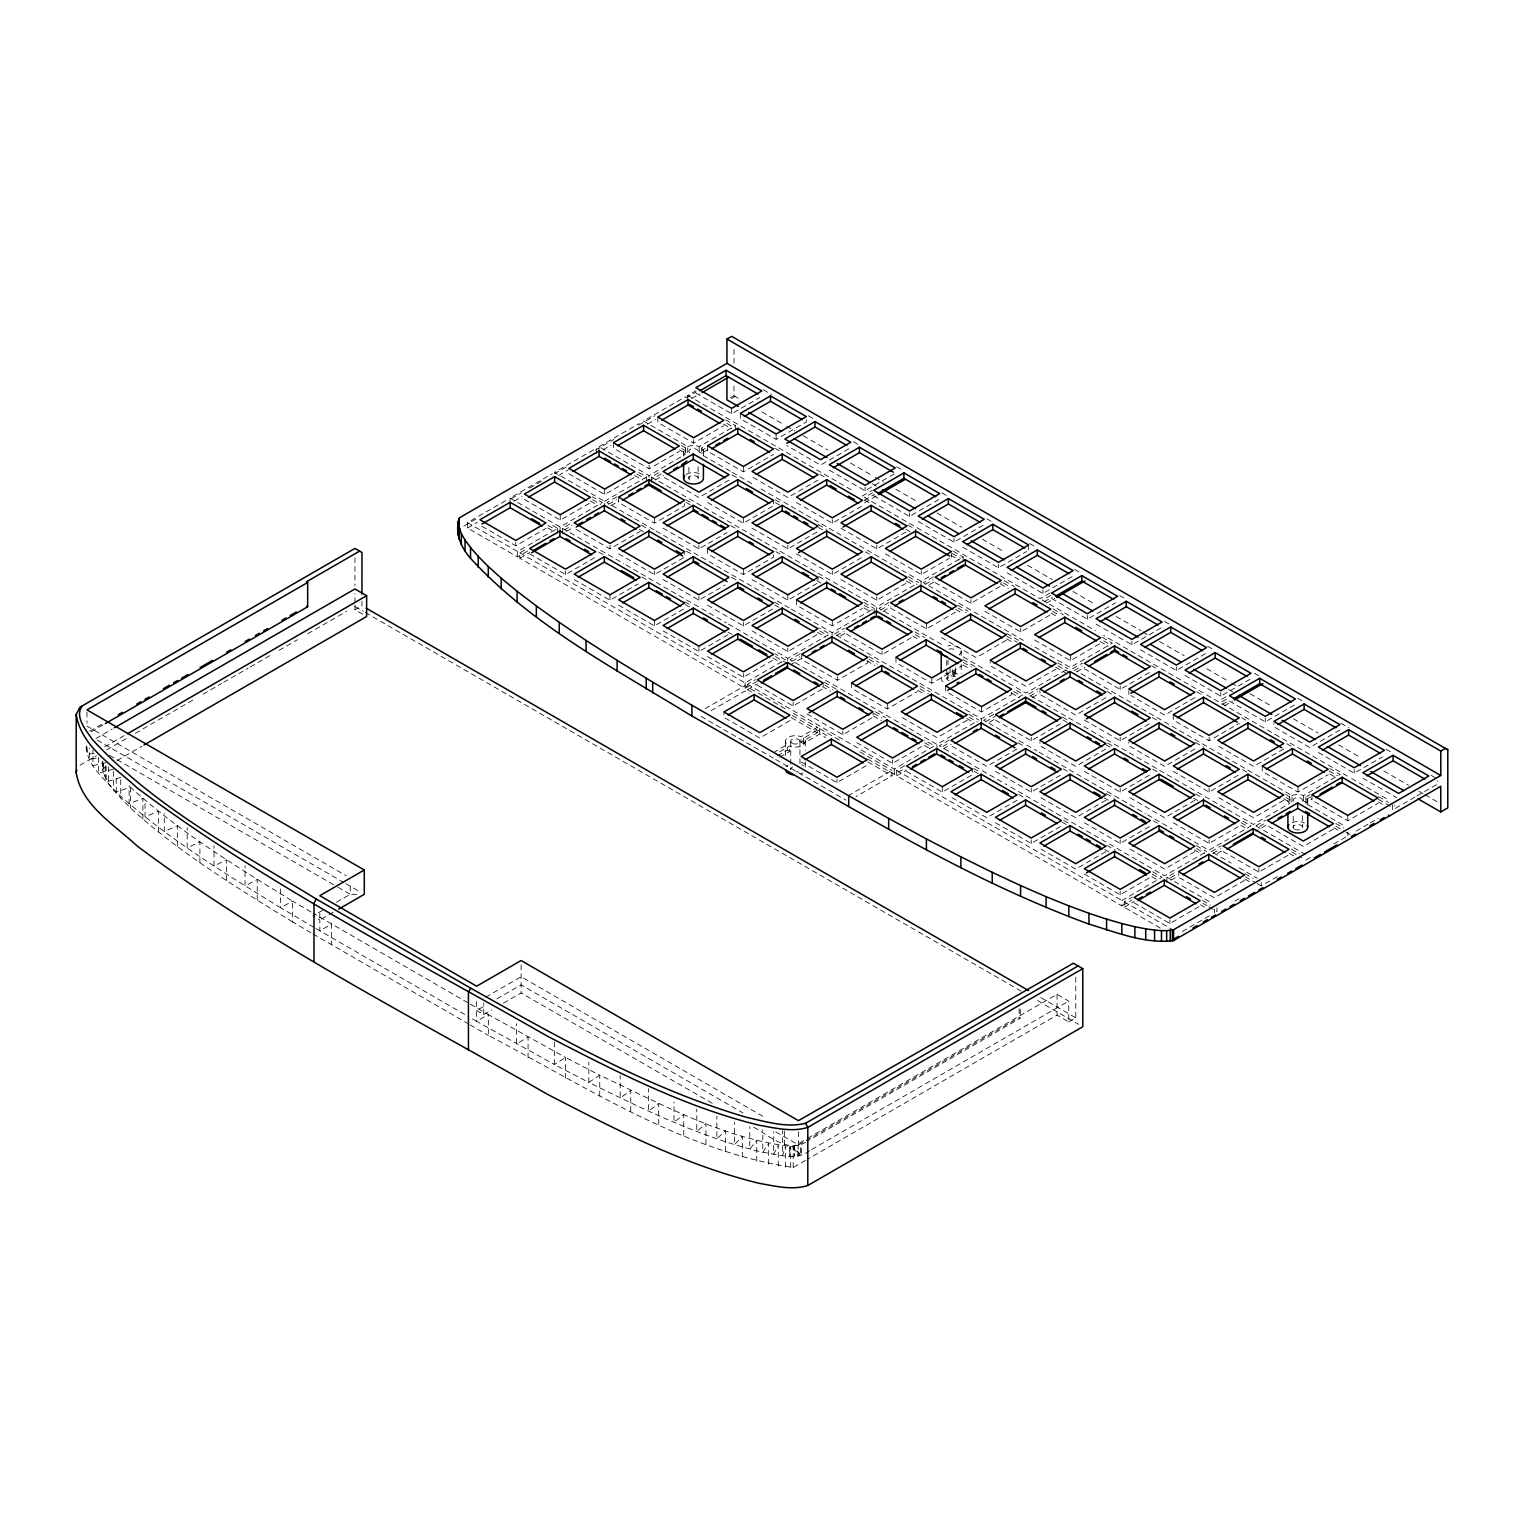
<?xml version="1.0" encoding="UTF-8"?>
<svg xmlns="http://www.w3.org/2000/svg" width="1524" height="1524" viewBox="0 0 1524 1524"><rect width="100%" height="100%" fill="white"/><g stroke="black" fill="none" stroke-linecap="round" stroke-linejoin="round"><path stroke-width="0.75" stroke-dasharray="5 3.75" d="M311.029 932.783L292.57 921.925L292.57 901.122C236.334 866.508 179.318 831.875 130.397 787.146L116.243 792.099C104.585 778.764 85.458 764.8 86.544 745.16M362.731 614.267L354.94 609.771L354.94 605.142M354.94 602.837L354.94 593.579M361.95 601.085L361.95 605.714L354.94 609.771M527.533 551.116L517.512 556.908L467.487 528.028L467.487 522.637L507.606 499.472M476.631 1001.687L476.631 1010.526L483.737 1014.546L483.737 1002.963M805.567 1160.355L793.185 1167.498C682.581 1150.887 585.635 1086.479 488.347 1035.387L488.347 1014.584L470.021 1003.992M757.142 681.361L745.103 688.315L519.855 558.26L519.855 552.869L527.876 548.221M565.556 1078.287L565.556 1057.466L488.347 1014.584L476.65 1021.328L470.535 1017.803M596.532 453.523L596.532 448.132L554.507 472.383L604.533 501.263L604.533 506.673M599.732 1096.061L599.732 1075.239L565.556 1057.466L554.336 1064.495L476.65 1021.328L476.631 1010.526L484.727 1005.859M730.472 397.821L733.977 395.783L733.977 384.162M733.977 363.245L733.997 346.977M1277.283 876.624L1261.186 885.901L1261.186 882.301M1283.665 798.767L1289.818 802.329L1292.047 801.014L1292.047 795.604L1076.706 671.189M904.684 765.772L896.645 770.401L896.645 775.811L1121.854 905.885L1121.893 900.455L1162.107 877.233L1151.858 871.328M1160.24 928.021L1124.198 907.237L1124.255 901.808L1132.294 897.16M681.476 445.599L685.514 447.923L684.619 448.704A9.925 5.734 0 0 0 685.248 454.419L649.014 475.583L598.97 446.703L598.97 450.323M679.456 449.847L685.514 453.333L687.743 452.018L687.743 446.608L643.433 421.043L685.571 396.716M1285.723 794.556L1289.818 796.919L1288.923 797.7A9.925 5.734 0 0 0 1289.552 803.415L1253.49 824.484L1028.205 694.449L1038.225 688.677M1305.82 803.548L1306.716 802.786A9.925 5.734 0 0 0 1306.087 797.071L1309.954 794.595M89.706 731.234L101.975 724.148M91.059 731.844L103.308 724.776M510.045 503.453L510.045 498.062L552.26 473.678M598.97 446.703L639.185 423.501M687.8 399.04L687.8 395.44L695.935 390.735M95.898 738.492L112.338 728.986M463.829 526.085L478.212 517.779M511.112 498.786L521.399 492.862M529.609 488.099L541.953 480.993M554.279 473.869L568.662 465.563M595.389 450.132L613.886 439.445M638.556 425.196L654.996 415.709M685.838 397.897L696.125 391.973M467.487 528.028L477.507 522.237M514.064 501.148L522.103 496.5M558.508 475.488L568.509 469.697M602.99 449.79L611.048 445.16M647.452 424.129L655.472 419.5M691.858 398.488L699.992 393.802M104.775 746.855L125.387 734.968M79.953 765.277L96.374 755.809M106.623 749.884L127.14 738.035M135.35 733.292L194.862 698.944M203.073 694.201L221.552 683.533M223.609 682.352L248.222 668.141M250.279 666.941L270.796 655.091M279.006 650.367L297.485 639.699M307.734 633.774L346.729 611.257M731.634 398.488L735.159 396.469M292.57 921.925C236.334 887.33 179.318 852.678 130.397 807.949C119.863 796.423 105.423 785.108 102.718 768.858L106.832 766.477M117.157 760.514L141.884 746.246M695.858 393.078L731.672 413.747L759.847 397.478M481.965 526.294L515.779 545.821L545.973 528.39M524.427 499.472L560.241 520.141L590.436 502.71M568.89 473.812L604.704 494.481L634.898 477.05M613.372 442.722L613.372 448.132L649.167 468.801L679.361 451.371M657.835 417.062L657.835 422.453L693.649 443.141L723.824 425.71M517.512 556.908L517.512 551.517L557.632 528.333L549.612 523.723M510.045 498.062L560.07 526.942L602.266 502.577L592.264 496.786M604.533 501.263L646.557 476.993L636.556 471.221M687.743 446.608L688.01 446.475A9.925 5.734 0 0 1 697.916 446.113L699.192 446.608L735.597 425.596L735.597 431.006M562.413 533.686L562.413 528.295L572.452 522.484M616.877 496.843L606.876 502.615L653.967 529.819M651.339 482.346L651.339 476.936L661.473 471.087M707.631 449.847L701.573 453.352L701.573 447.942L705.612 445.618M564.09 530.028L572.129 525.38M608.533 504.368L616.534 499.739M661.149 473.983L649.014 480.993L649.014 475.583M699.192 446.608L699.192 452.018L705.269 448.513M519.855 558.26L529.876 552.469M566.433 531.362L572.452 527.895M610.876 505.72L618.877 501.091M655.396 480.003L663.492 475.336M740.321 413.347L740.321 418.738L776.135 439.407L806.329 421.977L806.329 416.585M529.704 553.86L565.499 574.529L595.693 557.098M576.148 529.342L609.981 548.869L640.156 531.438M618.63 497.11L618.63 502.52L654.444 523.189L684.638 505.758L684.638 500.348M729.101 480.079L698.906 497.51L663.092 476.841M707.574 445.77L707.574 451.18L743.369 471.849L773.563 454.419M848.773 448.818L820.598 465.087L786.784 445.56M574.167 579.539L609.981 600.208L638.156 583.94M618.63 553.86L654.444 574.529L684.638 557.098L684.638 553.498M663.092 528.18L698.906 548.869L727.081 532.6M707.574 502.52L743.369 523.189L773.563 505.758M818.026 480.079L787.832 497.51L752.037 476.841M829.266 470.097L865.08 490.766L895.255 473.335M862.184 496.081L872.338 490.214M872.642 492.747L864.527 497.434L1040.073 598.761L1050.226 592.893M864.203 500.31L874.357 494.443M864.527 502.844L876.7 495.795M618.63 605.199L654.444 625.888L684.638 608.457M663.092 579.539L698.906 600.208L725.062 585.102M707.574 548.449L707.574 553.86L743.369 574.529L773.563 557.098L773.563 553.498M752.037 528.18L787.832 548.869L818.026 531.438M796.5 502.52L832.314 523.189L862.489 505.758M873.728 495.757L909.542 516.426L939.736 498.996M663.092 630.879L698.906 651.548L729.101 634.117M707.574 605.199L743.369 625.888L773.563 608.457M752.037 579.539L787.832 600.208L818.026 582.778L818.026 577.367M796.5 553.86L832.314 574.529L862.489 557.098M840.962 528.18L876.776 548.869L906.971 531.438M918.191 521.437L954.005 542.106L984.199 524.675M322.726 910.228L312.896 915.905L319.83 920.001L319.83 930.802L468.497 1016.622M336.499 902.265L350.253 894.321L357.283 894.321M333.356 912.19L319.83 920.001L319.83 911.162M707.574 656.558L743.369 677.227L773.563 659.797M752.037 630.879L787.832 651.548L818.026 634.117M796.5 599.808L796.5 605.199L832.314 625.888L862.489 608.457M840.962 579.539L876.776 600.208L906.971 582.778M885.425 553.86L921.239 574.529L949.414 558.26M519.855 552.869L745.103 682.923L785.26 659.721L775.03 653.815M775.411 656.634L787.698 663.721L787.698 658.311L829.78 634.022L819.55 628.098M791.185 609.029L832.123 632.67L874.185 608.381L874.185 613.791M876.643 612.381L876.643 606.971L916.705 583.825M894.398 565.918L921.067 581.33L963.187 557.003L963.187 562.413M705.079 708.736L745.103 685.609L785.241 708.793M751.523 692.029L747.446 689.667L747.446 684.257L755.485 679.628M800.062 653.891L790.042 659.682L892.054 718.547M834.466 634.022L844.486 628.231M889.006 602.552L878.986 608.324L943.432 645.528M933.431 576.891L923.411 582.682L1023.347 640.385M791.718 661.416L799.719 656.787M836.143 635.756L844.144 631.146M880.643 610.057L888.663 605.428M925.068 584.416L933.107 579.787M711.079 710.66L745.103 691.02L749.122 693.344M747.446 689.667L757.485 683.876M790.042 665.074L802.081 658.139M840.486 635.965L846.487 632.479M882.987 611.41L891.007 606.781M929.43 584.606L935.431 581.139M962.673 547.097L998.468 567.785L1026.643 551.517M757.295 685.267L793.109 705.936L823.303 688.505L823.303 684.905M801.757 654.196L801.757 659.587L837.571 680.256L867.766 662.845L867.766 657.435M846.239 633.927L882.034 654.596L912.228 637.165M890.702 608.247L926.497 628.917L956.691 611.486M935.164 582.568L970.978 603.256L1001.154 585.826L1001.154 582.206M789.946 720.604L759.752 738.035L723.957 717.347L723.957 711.956M1007.135 572.776L1042.93 593.446L1073.125 576.015M773.335 752.761L787.07 744.569A9.925 5.734 0 0 1 787.889 737.616A9.925 5.734 0 0 1 799.757 736.263L801.033 736.759L817.359 727.329L817.359 732.739L801.033 742.169L801.033 736.759M779.659 751.808L789.661 746.036L790.937 746.531A9.925 5.734 0 0 0 802.805 745.179A9.925 5.734 0 0 0 803.605 738.226L819.702 728.682L841.781 741.426M1050.531 595.427L1042.416 600.113L1095.508 630.726M777.316 755.866L787.279 750.113L787.279 744.703M1044.13 601.809L1052.246 597.122M779.659 757.199L789.661 751.446L789.661 746.036M801.033 742.169L803.415 743.502L819.702 734.092L825.722 737.559M1046.474 603.161L1054.589 598.475M807.034 713.975L842.829 734.644L873.023 717.213L873.023 713.613M851.497 682.904L851.497 688.315L887.311 708.984L917.486 691.553M895.96 657.225L895.96 662.635L931.774 683.304L961.968 665.874M1006.431 640.194L976.236 657.625L940.422 636.956M984.904 611.295L1020.699 631.965L1050.893 614.534M1051.598 598.456L1087.412 619.125L1115.587 602.856M801.186 761.943L836.981 782.612L867.175 765.181M485.699 997.191L521.113 976.751L765.943 1118.102M856.755 742.683L892.569 763.372L922.763 745.941M967.226 720.261L937.031 737.692L901.236 717.023M945.699 685.933L945.699 691.344L981.494 712.013L1011.688 694.582L1011.688 689.191M1056.151 668.922L1025.976 686.352L990.162 665.664L990.162 662.064M1034.625 640.004L1070.439 660.673L1100.633 643.242M847.935 795.833L891.959 770.401L891.959 775.811L855.936 796.614M747.446 684.257L894.302 769.048L934.479 745.865L924.287 739.959M936.917 749.846L936.917 744.436L976.979 721.309M836.505 635.203L981.323 718.814L1023.404 694.506L1013.346 688.696M1065.905 669.969L1025.862 693.096L959.339 654.71L960.272 653.853A10.02 5.791 0 0 0 958.577 647.51A10.02 5.791 0 0 0 947.757 645.986M496.843 998.849L521.113 984.847L742.969 1112.939M949.281 740.016L939.26 745.808L1006.85 784.803M993.686 714.375L983.666 720.166L1036.891 750.913M1072.61 668.807L1082.631 663.016M867.785 759.143L894.302 774.459L904.342 768.668M985.342 721.9L995.363 716.109M1074.268 670.56L1082.288 665.912M942.937 746.379L948.938 742.912M1029.862 696.182L1037.882 691.572M896.645 775.811L906.685 770.001M943.28 748.894L951.281 744.264M989.686 722.09L995.686 718.623M1032.205 697.554L1040.225 692.925M1076.611 671.894L1084.631 667.264M483.737 1014.546L491.604 1009.993M503.396 1003.173L521.113 992.962L712.451 1103.433M1096.061 624.116L1131.875 644.804L1162.069 627.374M906.494 771.411L942.308 792.08L972.483 774.649L972.483 769.239M1016.965 748.97L986.771 766.401L950.957 745.731M995.42 720.052L1031.234 740.74L1061.428 723.309M1105.891 697.63L1075.696 715.061L1039.901 694.392L1039.901 690.791M1084.364 668.712L1120.178 689.381L1150.353 671.951M1140.524 649.796L1176.338 670.465L1206.532 653.034M1016.965 800.31L986.771 817.74L950.957 797.071M995.42 771.411L1031.234 792.08L1061.428 774.649M1105.891 748.97L1075.696 766.401L1039.901 745.731L1039.901 742.131M1084.364 720.052L1120.178 740.74L1150.353 723.309M1194.835 697.63L1164.641 715.061L1130.827 695.535M1185.005 675.475L1220.8 696.144L1250.994 678.713M1226.096 696.735L1218 701.421L1103.662 635.451M1226.42 699.249L1220.343 702.755L1349.559 777.373M1222.058 704.469L1228.134 700.964M1224.382 705.822L1232.497 701.154M995.42 822.75L1031.234 843.42L1061.428 825.989M1105.891 800.31L1075.696 817.74L1039.901 797.071M1084.364 771.411L1120.178 792.08L1150.353 774.649M1194.835 748.97L1164.641 766.401L1128.827 745.731L1128.827 742.131M1173.289 714.661L1173.289 720.052L1209.104 740.74L1239.298 723.309M1229.468 701.135L1265.263 721.824L1295.457 704.393M1105.891 851.668L1075.696 869.099L1039.901 848.43M1084.364 822.75L1120.178 843.42L1150.353 825.989M1194.835 800.31L1164.641 817.74L1128.827 797.071M1173.289 771.411L1209.104 792.08L1239.298 774.649M1283.76 748.97L1253.566 766.401L1217.752 745.731M1339.92 730.053L1309.745 747.484L1273.931 726.815L1273.931 723.214M1084.364 874.09L1120.178 894.759L1150.353 877.329M1194.835 851.668L1164.641 869.099L1128.827 848.43M1173.289 822.75L1209.104 843.42L1239.298 825.989M1283.76 800.31L1253.566 817.74L1217.752 797.071M1262.234 766.001L1262.234 771.411L1298.029 792.08L1328.223 774.649M1204.589 852.716L1164.546 875.824L1008.907 785.984M1292.047 795.604L1292.314 795.471A9.925 5.734 0 0 1 1302.22 795.109L1303.515 795.604L1340.072 774.497L1329.823 768.591M1166.889 882.587L1166.889 877.176L1176.909 871.404M1211.199 851.611L1221.238 845.82M1265.911 825.417L1255.833 831.247L1255.833 825.837L1265.911 820.007M1121.854 905.885L1131.913 900.074M1170.565 877.767L1176.566 874.3M1212.856 853.345L1220.895 848.697M1259.529 826.408L1265.568 822.903M1303.515 795.604L1303.515 801.014L1311.631 796.309M1318.393 752.494L1354.207 773.163L1382.382 756.895M1124.198 907.237L1134.256 901.427M1170.889 880.281L1178.909 875.652M1217.219 853.535L1223.239 850.049M1303.515 801.014L1305.878 802.348L1311.974 798.824M1134.085 902.799L1169.899 923.487L1200.093 906.056M1244.556 880.377L1214.361 897.807L1178.566 877.138L1178.566 873.538M1223.029 851.459L1258.843 872.128L1289.018 854.697M1333.5 829.037L1303.306 846.468L1267.492 825.779M1311.954 794.709L1311.954 800.119L1347.768 820.788L1377.963 803.358M554.336 1041.978L554.336 1064.495L588.816 1082.421L599.732 1075.239C661.664 1104.062 724.167 1139.19 793.147 1146.696L805.51 1139.552M807.568 1138.352L1057.046 994.315L1068.743 1001.077L1068.743 1021.88L1057.046 1015.136L807.625 1159.173M775.83 1131.932L798.443 1144.962L1019.137 1017.556L1020.299 1018.222L807.529 1141.095M753.599 1127.189C768.496 1135.018 787.641 1153.382 805.472 1142.276M1182.3 931.45L1210.456 915.2M1234.935 901.065L1238.936 898.76M1305.858 860.107L1311.859 856.659M1333.881 843.934L1345.882 837.019M1414.939 797.128L1394.67 808.825L1394.67 805.224M1416.977 795.947L1437.246 784.25L1437.246 780.65M1356.169 831.075L1368.266 824.084M1370.266 822.922L1378.344 818.255M809.644 1150.677C796.252 1161.593 777.888 1154.106 762.8 1152.315C701.764 1137.704 644.842 1110.063 588.816 1082.421L588.816 1062.152M811.701 1149.477L1068.743 1001.077M1068.743 1021.88L1075.773 1017.822L1075.773 976.16M120.72 777.392L106.128 781.907L106.128 766.153M113.5 769.087L98.469 773.106L98.469 757.333M948.957 649.186L950.043 648.919A4.477 2.572 0 0 1 955.662 651.415M106.242 762.686L92.964 765.581L92.964 749.827M96.126 758.171L89.306 759.314L89.306 748.055M94.145 753.447L87.173 754.209L87.173 745.198M699.192 452.018L701.573 453.352M789.661 751.446L787.279 750.113M763.295 389.744L771.487 394.487M808.425 415.804L814.578 419.348M853.554 441.846L859.707 445.408M896.626 466.725L902.779 470.268M941.87 492.843L947.985 496.367M986.771 518.77L992.886 522.294M1029.614 543.516L1035.749 547.04M1074.515 569.424L1080.649 572.967M1119.74 595.522L1123.817 597.884M1164.641 621.449L1170.756 624.992M1207.503 646.195L1213.618 649.738M1254.443 673.303L1258.519 675.665M1297.762 698.316L1301.877 700.678M1340.834 723.195L1349.045 727.92M1385.964 749.236L1392.117 752.799M1431.093 775.297L1437.246 778.84M733.977 395.783L739.273 398.85M761.924 411.918L784.574 425.005M786.651 426.187L794.88 430.949M803.129 435.712L827.837 449.98M850.487 463.048L873.157 476.136M875.214 477.317L883.444 482.079M895.807 489.223L918.458 502.291M936.993 512.997L961.72 527.266M982.313 539.153L1004.964 552.24M1027.614 565.328L1052.341 579.596M1072.934 591.483L1095.585 604.571M1116.178 616.458L1140.904 630.726M1142.962 631.908L1149.134 635.489M1159.44 641.433L1184.148 655.701M1206.818 668.769L1229.468 681.857M1231.525 683.038L1237.698 686.619M1250.061 693.744L1272.711 706.831M1293.324 718.718L1318.031 732.987M1338.624 744.874L1361.275 757.961M1383.944 771.049L1408.652 785.317M1418.958 791.261L1423.073 793.642M1425.13 794.823L1437.494 801.948M872.299 483.756L876.433 486.137M1228.63 689.477L1232.745 691.858M1362.856 778.154L1396.689 797.681M687.8 395.44L853.973 491.338M1351.598 778.554L1388.516 799.871M725.595 419.824L735.597 425.596M774.783 448.227L780.936 451.771M819.836 474.25L825.989 477.793M864.889 500.253L868.985 502.615M907.904 525.075L916.095 529.819M952.957 551.097L963.187 557.003M1004.278 580.72L1014.489 586.626M1053.236 608.99L1063.428 614.877M1102.195 637.261L1112.387 643.147L1070.267 667.455L1031.5 645.09M1151.611 665.759L1155.706 668.122M1196.664 691.763L1202.817 695.306M1241.736 717.766L1245.832 720.128M1286.808 743.769L1292.962 747.312M1378.439 796.633L1388.44 802.405M726.777 423.329L732.93 426.891M952.29 553.498L960.463 558.203M1003.325 582.949L1009.459 586.492M1052.627 611.41L1058.761 614.934M1103.662 640.842L1109.796 644.385M1329.042 770.934L1337.253 775.659M1378.267 799.357L1390.574 806.444M723.576 424.072L731.596 428.701M905.847 529.304L909.942 531.666M950.9 555.308L959.091 560.051M1000.201 583.787L1008.355 588.493M1051.198 613.219L1057.313 616.744M1100.157 641.49L1108.31 646.195M1329.823 773.982L1335.976 777.526M1378.439 802.024L1382.439 804.329M730.244 471.145L701.516 454.571L702.393 453.79A9.925 5.734 0 0 0 701.764 448.075L701.573 447.942M732.282 472.326L752.799 484.175M761.009 488.918L892.34 564.737M732.091 474.84L738.245 478.403M775.164 499.72L781.317 503.282M818.217 524.618L826.427 529.342M865.403 551.859L869.499 554.241M908.456 576.739L918.724 582.663M957.777 605.218L967.969 611.105M1006.735 633.489L1018.965 640.556M1057.713 662.921L1067.905 668.807M1107.205 691.496L1113.358 695.039M1152.334 717.556L1156.449 719.919M1195.426 742.436L1203.636 747.16M1242.631 769.677L1246.727 772.039M1335.805 823.474L1343.863 828.123M1285.894 797.452L1292.047 801.014M681.685 448.532L687.743 452.018M775.373 502.615L779.488 504.996M818.464 527.495L822.579 529.857M908.761 579.615L916.953 584.359M958.082 608.095L966.235 612.819M1007.04 636.365L1017.232 642.252M1058.018 665.798L1070.267 672.865M906.418 580.968L912.571 584.53M955.739 609.448L961.854 612.991M1006.735 638.88L1012.85 642.423M1055.675 667.15L1065.867 673.037M1333.786 827.722L1337.824 830.047M651.339 476.936L876.643 606.971M1255.833 825.837L1305.858 854.716M685.762 499.624L691.915 503.168M730.834 525.628L736.968 529.19M775.887 551.65L779.983 554.012M818.902 576.472L827.094 581.196M863.956 602.475L874.185 608.381M914.838 631.831L924.916 637.661M962.997 659.644L975.074 666.617M1062.609 717.137L1066.705 719.499M1107.681 743.141L1113.815 746.684M1152.735 769.144L1156.83 771.506M1195.749 793.966L1203.941 798.709M1242.841 821.169L1251.033 825.894L1208.837 850.259L1180.186 833.704M1291.419 849.192L1299.42 853.821M636.994 474.059L644.995 478.688M686.162 502.444L690.258 504.806M864.356 605.295L872.547 610.019M915.238 634.651L921.277 638.137M963.378 662.445L971.436 667.093M1013.765 691.515L1019.804 695.02M1063.028 719.957L1067.124 722.319M1106.024 744.779L1110.12 747.141M1241.203 822.789L1247.337 826.351M1291.857 852.03L1301.858 857.802M634.556 475.469L642.557 480.098M816.845 580.682L820.941 583.063M863.956 607.886L870.09 611.429M912.819 636.079L918.858 639.566M962.997 665.036L969.035 668.522M1011.326 692.944L1019.385 697.592M1193.692 798.195L1197.788 800.557M1240.803 825.379L1246.937 828.923M1289.399 853.44L1299.42 859.212M656.025 531L789.127 607.847M1038.93 752.094L1145.381 813.587M1147.439 814.769L1171.994 828.961M1213.199 852.773L1231.182 863.175M1239.183 867.785L1257.186 878.186M641.452 525.208L649.643 529.933M686.486 551.231L692.639 554.774M731.52 577.253L737.673 580.796M774.516 602.094L780.65 605.638M868.851 656.577L879.043 662.464M919.829 686.01L930.04 691.896M968.788 714.261L978.979 720.147M1018.184 742.798L1024.338 746.341M1063.238 768.801L1067.333 771.163M1106.253 793.623L1114.444 798.366M1153.344 820.826L1157.44 823.189M1196.34 845.649L1206.589 851.554M1244.937 873.709L1252.957 878.338M1196.569 848.563L1204.76 853.307M1245.184 876.662L1255.185 882.434M1257.186 883.596L1261.186 885.901M592.531 499.739L600.532 504.368M774.802 604.971L778.897 607.333M819.836 630.974L828.027 635.718M869.137 659.454L877.31 664.159M920.134 688.886L928.287 693.591M969.093 717.156L977.246 721.862M590.264 501.034L596.265 504.501M639.413 529.438L643.509 531.8M817.493 632.327L825.684 637.051M866.794 660.787L874.966 665.512M917.791 690.239L923.906 693.763M966.749 718.49L972.864 722.033M1104.195 797.852L1108.291 800.214M1194.302 849.878L1200.436 853.421M1244.937 879.119L1250.956 882.587M562.413 528.295L591.083 544.83M593.141 546.011L623.849 563.747M625.907 564.928L726.262 622.859M728.301 624.04L752.894 638.232M754.932 639.413L787.698 658.311M894.093 719.728L936.917 744.436M1166.889 877.176L1210.932 902.589M598.894 552.164L602.99 554.526M641.89 576.986L648.043 580.53M684.905 601.809L691.058 605.352M824.313 682.276L836.562 689.343M875.328 711.708L885.52 717.594M973.684 768.477L979.837 772.039M1018.737 794.499L1024.89 798.043M1063.809 820.503L1067.905 822.865M1106.805 845.325L1114.996 850.049M1202.474 900.532L1210.475 905.161M548.068 525.418L556.069 530.028M685.305 604.609L689.4 606.99M824.732 685.095L832.885 689.801M873.69 713.346L881.844 718.052M924.687 742.779L930.802 746.322M974.084 771.296L978.179 773.659M1062.152 822.122L1066.248 824.503M1152.258 874.147L1158.411 877.691M1202.912 903.37L1206.913 905.694M1208.913 906.837L1216.933 911.466L1216.933 907.866M547.611 527.971L553.631 531.438M727.92 632.041L732.015 634.403M772.973 658.044L781.164 662.769M822.274 686.505L830.447 691.21M873.29 715.937L881.443 720.642M924.287 745.369L930.402 748.913M1104.767 849.535L1108.862 851.916M1151.858 876.738L1158.011 880.281M1200.474 904.78L1204.474 907.104M467.487 522.637L517.512 551.517M896.645 770.401L1121.893 900.455M1124.255 901.808L1172.261 929.526M793.28 713.423L817.359 727.329M859.841 751.865L891.959 770.401M792.309 715.575L829.037 736.778M791.261 717.671L817.359 732.739M867.88 761.905L891.959 775.811M701.078 716.451L773.335 758.171M775.678 759.504L845.915 800.081M1040.797 997.629L1075.773 1017.822M354.94 606.514L363.188 611.276M365.246 612.477L1020.928 991.019M1037.425 1000.544L1078.668 1024.357M86.906 726.072L346.138 875.728M97.25 740.131L343.757 882.472M345.815 883.653L360.197 891.959M109.538 755.352L335.852 886.016M337.909 887.197L350.253 894.321L350.253 882.739M467.982 1002.811L313.068 913.181M313.068 933.983L467.982 1023.633M470.021 1024.814L488.347 1035.387M1307.84 804.729L1344.073 825.665M1336.034 826.408L1344.092 831.075M1346.092 832.237L1350.131 834.561M311.029 911.981L292.57 901.122L280.626 907.732C223.59 872.661 165.83 837.476 116.243 792.099L116.243 776.326M313.963 927.335L280.626 907.732L280.626 887.463M315.925 928.497L319.83 930.802L331.546 924.039L331.546 944.861M948.957 680.676A4.477 2.572 0 0 1 948.042 680.276L946.88 677.78A4.477 2.572 0 0 1 954.348 676.618M793.185 1167.498L793.147 1146.696L801.433 1155.421L801.376 1144.638M794.614 1145.457L794.614 1156.259L793.147 1146.696L800.367 1155.687L800.367 1144.886M793.147 1146.696L798.176 1156.03L798.176 1145.21M1289.818 796.919L1289.818 802.329M1392.441 804.71L1392.441 810.101M1354.207 769.563L1354.207 773.163M1347.768 815.378L1347.768 820.788M1347.883 832.256L1347.883 835.857M1307.725 799.871L1307.725 806.634M1305.878 796.938L1305.878 802.348M1302.41 815.664L1302.41 826.941M1298.029 786.67L1298.029 792.08M1293.228 816.331L1293.228 827.589M1265.263 718.204L1265.263 721.824M1258.843 868.528L1258.843 872.128M1220.8 692.544L1220.8 696.144M1214.476 909.276L1214.476 912.876M1209.104 737.121L1209.104 740.74M1209.104 788.479L1209.104 792.08M1209.104 839.819L1209.104 843.42M1176.338 666.864L1176.338 670.465M1169.899 919.867L1169.899 923.487M1131.875 641.185L1131.875 644.804M1128.827 690.791L1128.827 694.392M1120.178 685.781L1120.178 689.381M1120.178 737.121L1120.178 740.74M1120.178 788.479L1120.178 792.08M1120.178 839.819L1120.178 843.42M1120.178 891.159L1120.178 894.759M1087.412 615.525L1087.412 619.125M1070.439 655.263L1070.439 660.673M1057.046 994.315L1057.046 1015.136M1042.93 589.845L1042.93 593.446M1031.234 737.121L1031.234 740.74M1031.234 788.479L1031.234 792.08M1031.234 839.819L1031.234 843.42M1028.662 544.944L1028.662 550.354M1020.699 628.364L1020.699 631.965M1020.299 1009.383L1020.299 1018.222M1019.137 1008.717L1019.137 1017.556M998.468 564.185L998.468 567.785M981.494 706.622L981.494 712.013M981.323 718.814L981.323 724.205M970.978 599.637L970.978 603.256M961.168 650.9L961.168 655.415M961.168 664.426L961.168 673.437M955.662 669.436L955.662 676.199M955.51 667.855L955.51 676.866M954.348 671.265L954.348 678.009M954.005 538.505L954.005 542.106M953.433 671.665L953.433 678.428M952.348 669.684L952.348 678.675M951.433 553.498L951.433 557.098M950.043 666.941L950.043 675.951M948.042 660.006L948.042 664.502M948.042 673.513L948.042 680.276M946.728 660.425L946.88 679.113M942.308 786.67L942.308 792.08M931.774 677.894L931.774 683.304M926.497 623.507L926.497 628.917M921.239 570.928L921.239 574.529M921.067 581.33L921.067 586.721M909.542 512.826L909.542 516.426M894.302 769.048L894.302 774.459M892.569 759.752L892.569 763.372M887.311 703.574L887.311 708.984M882.034 650.996L882.034 654.596M876.776 545.268L876.776 548.869M876.776 596.608L876.776 600.208M865.08 487.166L865.08 490.766M842.829 731.044L842.829 734.644M837.571 676.656L837.571 680.256M836.981 779.012L836.981 782.612M832.314 519.589L832.314 523.189M832.314 570.928L832.314 574.529M832.314 620.478L832.314 625.888M832.123 632.67L832.123 638.08M819.702 728.682L819.702 734.092M805.263 741.026L805.263 750.303M805.263 761.905L805.263 768.877M803.415 738.092L803.415 743.502M799.948 741.064L799.948 766.572M798.443 1131.703L798.443 1144.962M793.109 702.335L793.109 705.936M790.746 741.731L790.746 769.563A4.629 2.667 0 0 1 792.556 767.105M790.708 1167.479L790.708 1146.658L789.451 1156.202L789.451 1145.4M787.832 545.268L787.832 548.869M787.832 594.798L787.832 600.208M787.832 647.948L787.832 651.548M785.432 741.769L785.432 755.675M785.565 1167.06L785.565 1146.258L782.517 1155.668L782.517 1130.884M784.46 1131.113L784.46 1145M778.269 1166.051L778.269 1145.248L773.678 1154.43L773.678 1131.913M776.135 434.016L776.135 439.407M773.563 500.348L773.563 503.949M768.687 1164.184L768.687 1143.381L762.8 1152.315L762.8 1129.798M756.742 1161.269L756.742 1140.466L749.789 1149.134L749.789 1126.617M745.103 682.923L745.103 691.02M743.369 466.439L743.369 471.849M743.369 517.779L743.369 523.189M743.369 569.138L743.369 574.529M743.369 622.268L743.369 625.888M743.369 673.627L743.369 677.227M742.359 1157.097L742.359 1136.294L734.53 1144.715L734.53 1122.197M731.672 408.337L731.672 413.747M725.481 1151.515L725.481 1130.694L716.89 1138.885L716.89 1116.349M705.974 1144.314L705.974 1123.512L696.773 1131.456L696.773 1108.92M703.421 450.894L703.421 457.638M698.906 545.268L698.906 548.869M698.906 596.608L698.906 600.208M698.906 646.157L698.906 651.548M698.106 466.687L698.106 477.945M693.649 439.522L693.649 443.141M688.905 467.354L688.905 478.612M685.514 447.923L685.514 453.333M683.59 451.618L683.59 456.114M683.762 1135.342L683.762 1114.539L674.027 1122.255L674.027 1101.985M658.73 1124.407L658.73 1103.605L648.538 1111.129L648.538 1088.612M654.444 517.779L654.444 523.189M654.444 570.928L654.444 574.529M654.444 620.478L654.444 625.888M649.167 465.201L649.167 468.801M646.557 476.993L646.557 482.403M630.765 1111.377L630.765 1090.574L620.173 1097.909L620.173 1075.392M609.981 545.268L609.981 548.869M609.981 594.798L609.981 600.208M604.704 489.071L604.704 494.481M565.499 570.928L565.499 574.529M560.241 514.75L560.241 520.141M560.07 526.942L560.07 532.333M557.632 528.333L557.632 533.743M528.066 1057.885L528.066 1037.082L516.598 1043.978L516.598 1023.709M521.113 964.959L521.113 992.962M515.779 542.22L515.779 545.821M354.94 557.708L354.94 585.597M257.232 900.284L257.232 879.462L245.059 885.939L245.059 865.67M226.447 880.548L226.447 859.726L214.027 866.032L214.027 845.763M199.911 862.641L199.911 841.819L187.185 847.935L187.185 827.665M177.336 846.487L177.336 825.684L164.287 831.571L164.287 813.549M158.42 832.028L158.42 811.225L145.028 816.845L145.028 801.091M142.875 819.207L142.875 798.405L129.121 803.719L129.121 785.698M130.397 787.146L130.397 807.949M120.72 779.697L120.72 798.195M113.5 771.411L113.5 789.908M108.452 766.82L108.452 783.012M105.232 765.905L105.232 777.469M103.461 764L103.461 773.259M102.756 761.048L102.756 770.287M102.718 761.924L102.718 768.858M86.963 712.089L86.963 723.157M86.239 745.884L86.239 750.208M798.138 771.373A4.629 2.667 0 0 1 795.928 771.887M802.805 773.011A9.925 5.734 0 0 1 800.843 774.002M786.441 766.686A9.925 5.734 0 0 1 787.889 765.448M801.91 764.934A9.925 5.734 0 0 1 803.605 766.058M942.994 681.761A10.02 5.791 0 0 1 942.118 676.008M945.432 673.703A10.02 5.791 0 0 1 957.624 674.008M689.82 452.857A4.629 2.667 0 0 1 690.391 449.275A4.629 2.667 0 0 1 696.659 449.294A4.629 2.667 0 0 1 697.173 452.895M689.82 479.889A4.629 2.667 0 0 1 690.391 476.288A4.629 2.667 0 0 1 696.659 476.307A4.629 2.667 0 0 1 697.173 479.908M686.048 474.478A9.925 5.734 0 0 1 701.764 475.107M1294.124 828.885A4.629 2.667 0 0 1 1294.714 825.284A4.629 2.667 0 0 1 1300.963 825.303A4.629 2.667 0 0 1 1301.477 828.904M1299.572 829.742A4.629 2.667 0 0 1 1294.981 829.38M1293.533 801.243A4.629 2.667 0 0 1 1298.448 797.585A4.629 2.667 0 0 1 1301.477 801.891M1292.314 822.484A9.925 5.734 0 0 1 1304.373 822.96M792.499 743.502A4.629 2.667 0 0 0 799.929 741.769A4.629 2.667 0 0 0 793.604 738.911A4.629 2.667 0 0 0 792.499 743.502"/><path stroke-width="1.5" d="M361.95 594.131L361.969 552.469L354.94 548.411L79.953 707.193L76.2 714.527L76.2 772.63C81.382 805.396 114.643 824.846 137.008 845.896C265.328 941.851 408.889 1015.003 547.611 1094.384C615.563 1129.455 684.543 1165.155 759.276 1183.348C775.049 1186.053 792.061 1190.511 807.796 1185.501L1082.783 1026.738L1082.783 968.635L1073.429 963.225L798.443 1120.654L521.113 960.539L476.631 986.199L319.83 895.674L364.293 869.994L364.293 894.321L338.671 909.123M114.395 727.805L354.94 588.969L366.636 595.713L366.636 616.515L143.961 745.046M1440.771 811.949L1440.771 786.289L1173.518 940.575C1144.638 944.156 1116.159 932.193 1088.955 924.116C948.138 872.49 822.122 788.708 691.896 716.032C615.01 668.75 532.352 625.507 470.535 558.336C461.067 547.63 453.962 531.686 459.715 517.646L726.948 363.36L726.967 339.033L731.653 336.328L1447.8 749.789L1447.781 807.911L1440.771 811.949L1418.12 798.881M458.286 535.438L458.191 521.646M458.191 532.467L458.61 519.57M459.219 539.458L459.181 518.312M461.353 544.544L461.353 533.724L458.286 524.618M465.03 550.831L465.03 540.01L461.353 533.724M470.535 558.336L470.535 547.516L465.03 540.01M478.193 567.157L478.193 556.336L470.535 547.516M488.29 577.329L488.29 566.509L478.193 556.336M501.167 588.95L501.167 578.129L488.29 566.509M517.074 602.094L517.074 591.274L501.167 578.129M536.353 616.801L536.353 605.981L517.074 591.274M559.251 633.165L559.251 622.344L536.353 605.981M586.073 651.281L586.073 640.461L559.251 622.344M617.125 671.189L617.125 660.368L586.073 640.461M646.233 689.019L646.233 678.199M652.691 692.963L652.691 682.142L617.125 660.368M691.896 716.032L691.896 705.212L652.691 682.142M848.697 806.577L848.697 795.757L691.896 705.212M888.644 829.208L888.644 818.388L848.697 795.757M926.402 849.744L926.402 838.924L888.644 818.388M960.882 867.67L960.882 856.85L926.402 838.924M992.238 883.158L992.238 872.338L960.882 856.85M1020.585 896.379L1020.585 885.558L992.238 872.338M1046.074 907.504L1046.074 896.664L1020.585 885.558M1068.819 916.686L1068.819 905.866L1046.074 896.664M1088.955 924.116L1088.955 913.295L1068.819 905.866M1106.576 929.945L1106.576 919.124L1088.955 913.295M1121.854 934.364L1121.854 923.544L1106.576 919.124M1134.866 937.546L1134.866 926.725L1121.854 923.544M1145.724 939.66L1145.724 928.84L1134.866 926.725M1154.563 940.899L1154.563 930.078L1145.724 928.84M1161.498 941.451L1161.498 930.631L1154.563 930.078M1166.66 941.489L1166.66 930.669L1173.537 929.754L1440.771 775.468L1440.771 751.065L1445.457 748.36L1447.8 749.789M1170.241 941.261L1170.241 930.44M1172.413 940.918L1172.413 930.097M1173.537 929.754L1173.518 940.575L1172.356 939.889M76.2 772.63L76.771 769.772M458.61 530.39L459.715 528.466M1078.116 965.93L805.567 1123.283C786.174 1128.103 765.943 1121.569 747.027 1117.473C648.995 1088.803 559.365 1037.882 470.783 988.219L468.44 992.276L468.44 1050.379M82.391 705.764C73.952 716.623 86.373 730.701 92.469 739.578C154.934 807.568 238.582 851.268 316.325 899.065L313.982 903.103L313.982 961.206M359.626 551.116L306.495 581.787L307.658 582.473L307.658 606.8L105.366 723.595M307.658 582.473L86.963 709.879L364.293 869.994M118.339 714.699L122.434 712.337M136.741 704.088L140.837 701.726M144.932 699.364L149.028 697.001M163.335 688.734L169.469 685.19M173.565 682.828L177.66 680.485M181.737 678.123L187.871 674.58M200.139 667.493L212.427 660.406M226.733 652.139L230.829 649.796M245.135 641.528L249.231 639.166M255.365 635.622L259.461 633.26M263.538 630.898L267.633 628.536M281.959 620.287L286.036 617.925M290.132 615.563L296.266 612.019M726.053 370.237L695.858 387.668L731.672 408.337L761.867 390.906L726.053 370.237L726.053 375.647L757.885 394.011M699.897 390.754L726.053 375.647M510.159 502.31L479.965 519.741L515.779 540.41L545.973 522.98L510.159 502.31L510.159 507.721L541.992 526.104M554.622 476.65L524.427 494.081L560.241 514.75L590.436 497.319L554.622 476.65L554.622 482.041L586.454 500.424M599.084 450.971L568.89 468.401L604.704 489.071L634.898 471.64L599.084 450.971L599.084 456.381L630.917 474.745M643.566 425.291L613.372 442.722L649.167 463.391L679.361 445.96L643.566 425.291L643.566 430.701L675.38 449.085M688.029 399.631L657.835 417.062L693.649 437.731L723.824 420.3L688.029 399.631L688.029 405.022L719.861 423.405M702.031 392.62L728.434 377.361M481.984 523.989L510.159 507.721M528.466 497.148L554.622 482.041M572.929 471.488L599.084 456.381M617.391 445.808L643.566 430.701M661.854 420.129L688.029 405.022M127.464 733.768L366.636 595.713M770.515 395.916L740.321 413.347L776.135 434.016L806.329 416.585L770.515 395.916L770.515 401.307L802.348 419.691M744.36 416.414L770.515 401.307M559.899 531.019L529.704 548.449L565.499 569.138L595.693 551.707L559.899 531.019L559.899 536.429L591.712 554.812M604.361 505.358L574.167 522.789L609.981 543.458L640.156 526.028L604.361 505.358L604.361 510.75L636.194 529.133M648.824 479.679L618.63 497.11L654.444 517.779L684.638 500.348L648.824 479.679L648.824 485.089L680.657 503.453M693.287 454L663.092 471.43L698.906 492.119L729.101 474.688L693.287 454L693.287 459.41L725.119 477.793M737.749 428.339L707.574 445.77L743.369 466.439L773.563 449.008L737.749 428.339L737.749 433.749L769.582 452.114M533.895 550.164L545.935 543.211M549.935 540.887L553.955 538.582M578.491 524.408L582.511 522.084M586.53 519.76L590.55 517.455M594.57 515.131L598.589 512.807M628.898 495.319L632.898 492.995M636.899 490.69L640.899 488.385M644.9 486.061L648.9 483.756L661.187 490.842M673.627 469.487L677.685 467.144M681.742 464.801L686.943 460.953M715.708 445.179L719.747 442.855M723.786 440.512L727.824 438.188M531.705 552.698L559.899 536.429M576.186 527.018L604.361 510.75M622.649 500.196L648.824 485.089M667.131 474.516L693.287 459.41M711.594 448.856L737.749 433.749M814.978 421.577L784.803 439.007L820.598 459.677L850.792 442.246L814.978 421.577L814.978 426.987L846.811 445.37M786.803 443.255L814.978 426.987M604.361 556.698L574.167 574.129L609.981 594.798L640.156 577.367L604.361 556.698L604.361 562.108L636.194 580.473M648.824 531.019L618.63 548.449L654.444 569.138L684.638 551.707L648.824 531.019L648.824 536.429L682.638 555.955M693.287 505.358L663.092 522.789L698.906 543.458L729.101 526.028L693.287 505.358L693.287 510.75L725.119 529.133M737.749 479.679L707.574 497.11L743.369 517.779L773.563 500.348L737.749 479.679L737.749 485.089L769.582 503.453M782.231 454L752.037 471.43L787.832 492.119L818.026 474.688L782.231 454L782.231 459.41L814.045 477.793M578.187 577.215L604.361 562.108M622.649 551.536L648.824 536.429M667.131 525.856L693.287 510.75M711.594 500.196L737.749 485.089M756.056 474.516L782.231 459.41M859.46 447.256L829.266 464.687L865.08 485.356L895.255 467.925L859.46 447.256L859.46 452.666L893.274 472.173M833.285 467.773L859.46 452.666M648.824 582.378L618.63 599.808L654.444 620.478L684.638 603.047L648.824 582.378L648.824 587.769L680.657 606.152M693.287 556.698L663.092 574.129L698.906 594.798L729.101 577.367L693.287 556.698L693.287 562.108L727.1 581.635M737.749 531.019L707.574 548.449L743.369 569.138L773.563 551.707L737.749 531.019L737.749 536.429L769.582 554.812M782.231 505.358L752.037 522.789L787.832 543.458L818.026 526.028L782.231 505.358L782.231 510.75L814.045 529.133M826.694 479.679L796.5 497.11L832.314 517.779L862.489 500.348L826.694 479.679L826.694 485.089L858.526 503.453M622.649 602.875L648.824 587.769M667.131 577.215L693.287 562.108M711.594 551.536L737.749 536.429M756.056 525.856L782.231 510.75M800.519 500.196L826.694 485.089M903.923 472.916L873.728 490.347L909.542 511.035L939.736 493.605L903.923 472.916L903.923 478.326L935.755 496.71M877.748 493.433L903.923 478.326M878.738 494.633L905.142 479.393M693.287 608.038L663.092 625.469L698.906 646.157L729.101 628.726L693.287 608.038L693.287 613.448L725.119 631.831M737.749 582.378L707.574 599.808L743.369 620.478L773.563 603.047L737.749 582.378L737.749 587.769L769.582 606.152M782.231 556.698L752.037 574.129L787.832 594.798L818.026 577.367L782.231 556.698L782.231 562.108L814.045 580.473M826.694 531.019L796.5 548.449L832.314 569.138L862.489 551.707L826.694 531.019L826.694 536.429L858.526 554.812M871.157 505.358L840.962 522.789L876.776 543.458L906.971 526.028L871.157 505.358L871.157 510.75L902.989 529.133M667.131 628.555L693.287 613.448M711.594 602.875L737.749 587.769M756.056 577.215L782.231 562.108M798.519 552.698L826.694 536.429M842.982 527.018L871.157 510.75M948.385 498.596L918.191 516.026L954.005 536.696L984.199 519.265L948.385 498.596L948.385 504.006L980.218 522.37M922.23 519.112L948.385 504.006M737.749 633.717L707.574 651.148L743.369 671.817L773.563 654.387L737.749 633.717L737.749 639.128L769.582 657.492M782.231 608.038L752.037 625.469L787.832 646.157L818.026 628.726L782.231 608.038L782.231 613.448L814.045 631.831M826.694 582.378L796.5 599.808L832.314 620.478L862.489 603.047L826.694 582.378L826.694 587.769L858.526 606.152M871.157 556.698L840.962 574.129L876.776 594.798L906.971 577.367L871.157 556.698L871.157 562.108L902.989 580.473M915.619 531.019L885.425 548.449L921.239 569.138L951.433 551.707L915.619 531.019L915.619 536.429L949.433 555.955M711.594 654.234L737.749 639.128M756.056 628.555L782.231 613.448M800.519 602.875L826.694 587.769M844.982 577.215L871.157 562.108M889.464 551.536L915.619 536.429M992.848 524.275L962.673 541.706L998.468 562.375L1028.662 544.944L992.848 524.275L992.848 529.666L1024.68 548.049M966.692 544.773L992.848 529.666M787.489 662.426L757.295 679.856L793.109 700.526L823.303 683.095L787.489 662.426L787.489 667.836L819.321 686.219M831.952 636.765L801.757 654.196L837.571 674.865L867.766 657.435L831.952 636.765L831.952 642.156L863.784 660.54M876.414 611.086L846.239 628.517L882.034 649.186L912.228 631.755L876.414 611.086L876.414 616.496L908.247 634.86M920.896 585.407L890.702 602.837L926.497 623.507L956.691 606.076L920.896 585.407L920.896 590.817L952.71 609.2M965.359 559.746L935.164 577.177L970.978 597.846L1001.154 580.415L965.359 559.746L965.359 565.137L997.191 583.521M763.505 680.39L771.544 675.761M775.564 673.437L787.603 666.483M812.101 652.348L816.102 650.043M820.102 647.719L824.122 645.414M854.507 627.869L858.507 625.545M862.508 623.24L866.527 620.916M870.528 618.611L874.528 616.306M899.027 602.171L903.027 599.846M941.451 577.653L945.471 575.348M949.49 573.024L953.491 570.7M957.51 568.395L963.53 564.909M761.314 682.942L787.489 667.836M805.796 657.263L831.952 642.156M850.259 631.603L876.414 616.496M894.721 605.923L920.896 590.817M939.184 580.244L965.359 565.137M754.132 694.525L723.957 711.956L759.752 732.625L789.946 715.194L754.132 694.525L754.132 699.916L785.965 718.299M727.977 715.023L754.132 699.916M1037.33 549.935L1007.135 567.366L1042.93 588.054L1073.125 570.624L1037.33 549.935L1037.33 555.346L1069.143 573.729M1011.155 570.452L1037.33 555.346M837.228 691.134L807.034 708.565L842.829 729.253L873.023 711.822L837.228 691.134L837.228 696.544L869.042 714.927M881.691 665.474L851.497 682.904L887.311 703.574L917.486 686.143L881.691 665.474L881.691 670.884L913.524 689.248M926.154 639.794L895.96 657.225L931.774 677.894L961.968 660.463L926.154 639.794L926.154 645.204L957.986 663.588M970.617 614.134L940.422 631.565L976.236 652.234L1006.431 634.803L970.617 614.134L970.617 619.525L1002.449 637.908M1015.079 588.454L984.904 605.885L1020.699 626.554L1050.893 609.124L1015.079 588.454L1015.079 593.865L1046.912 612.229M809.034 712.813L837.228 696.544M855.516 685.99L881.691 670.884M899.998 660.311L926.154 645.204M944.461 634.632L970.617 619.525M988.924 608.971L1015.079 593.865M1081.792 575.615L1051.598 593.046L1087.412 613.715L1117.587 596.284L1081.792 575.615L1081.792 581.025L1113.625 599.389M1055.618 596.132L1081.792 581.025M1056.627 597.313L1085.031 580.911M831.361 739.102L801.186 756.533L836.981 777.221L867.175 759.79L831.361 739.102L831.361 744.512L863.194 762.895M805.205 759.619L831.361 744.512M886.949 719.861L856.755 737.292L892.569 757.961L922.763 740.531L886.949 719.861L886.949 725.253L918.782 743.636M931.412 694.182L901.236 711.613L937.031 732.282L967.226 714.851L931.412 694.182L931.412 699.592L963.244 717.956M975.893 668.503L945.699 685.933L981.494 706.622L1011.688 689.191L975.893 668.503L975.893 673.913L1007.707 692.296M1020.356 642.842L990.162 660.273L1025.976 680.942L1056.151 663.512L1020.356 642.842L1020.356 648.233L1052.189 666.617M1064.819 617.163L1034.625 634.594L1070.439 655.263L1100.633 637.832L1064.819 617.163L1064.819 622.573L1096.651 640.937M860.793 740.359L886.949 725.253M905.256 714.699L931.412 699.592M947.699 690.182L975.893 673.913M994.181 663.34L1020.356 648.233M1038.663 637.68L1064.819 622.573M1126.255 601.294L1096.061 618.725L1131.875 639.394L1162.069 621.963L1126.255 601.294L1126.255 606.685L1158.088 625.069M1100.08 621.792L1126.255 606.685M936.688 748.57L906.494 766.001L942.308 786.67L972.483 769.239L936.688 748.57L936.688 753.98L968.521 772.344M981.151 722.89L950.957 740.321L986.771 760.99L1016.965 743.56L981.151 722.89L981.151 728.301L1014.965 747.827M1025.614 697.23L995.42 714.661L1031.234 735.33L1061.428 717.899L1025.614 697.23L1025.614 702.621L1057.446 721.004M1070.077 671.551L1039.901 688.981L1075.696 709.651L1105.891 692.22L1070.077 671.551L1070.077 676.961L1101.909 695.325M1114.558 645.871L1084.364 663.302L1120.178 683.99L1150.353 666.559L1114.558 645.871L1114.558 651.281L1146.372 669.665M912.705 766.534L916.724 764.21M920.744 761.886L924.763 759.562M928.783 757.257L934.803 753.77M973.322 731.539L977.322 729.234M999.706 716.299L1003.706 713.994M1007.726 711.689L1025.747 701.269L1035.996 707.174M1060.247 681.361L1064.247 679.037M1094.67 661.473L1106.71 654.539M1110.71 652.215L1114.73 649.891L1118.826 652.253M910.514 769.087L936.688 753.98M954.996 743.407L981.151 728.301M999.458 717.728L1025.614 702.621M1043.921 692.067L1070.077 676.961M1088.384 666.388L1114.558 651.281M1170.718 626.955L1140.524 644.385L1176.338 665.074L1206.532 647.643L1170.718 626.955L1170.718 632.365L1202.55 650.748M1144.562 647.471L1170.718 632.365M981.151 774.249L950.957 791.68L986.771 812.349L1016.965 794.918L981.151 774.249L981.151 779.64L1012.984 798.024M1025.614 748.57L995.42 766.001L1031.234 786.67L1061.428 769.239L1025.614 748.57L1025.614 753.98L1057.446 772.344M1070.077 722.89L1039.901 740.321L1075.696 760.99L1105.891 743.56L1070.077 722.89L1070.077 728.301L1101.909 746.684M1114.558 697.23L1084.364 714.661L1120.178 735.33L1150.353 717.899L1114.558 697.23L1114.558 702.621L1146.372 721.004M1159.021 671.551L1128.827 688.981L1164.641 709.651L1194.835 692.22L1159.021 671.551L1159.021 676.961L1190.854 695.325M954.996 794.747L981.151 779.64M999.458 769.087L1025.614 753.98M1043.921 743.407L1070.077 728.301M1086.383 718.89L1114.558 702.621M1130.846 693.229L1159.021 676.961M1215.18 652.634L1185.005 670.065L1220.8 690.734L1250.994 673.303L1215.18 652.634L1215.18 658.044L1247.013 676.408M1189.025 673.151L1215.18 658.044M1025.614 799.909L995.42 817.34L1031.234 838.01L1061.428 820.579L1025.614 799.909L1025.614 805.32L1057.446 823.703M1070.077 774.249L1039.901 791.68L1075.696 812.349L1105.891 794.918L1070.077 774.249L1070.077 779.64L1101.909 798.024M1114.558 748.57L1084.364 766.001L1120.178 786.67L1150.353 769.239L1114.558 748.57L1114.558 753.98L1146.372 772.344M1159.021 722.89L1128.827 740.321L1164.641 760.99L1194.835 743.56L1159.021 722.89L1159.021 728.301L1190.854 746.684M1203.484 697.23L1173.289 714.661L1209.104 735.33L1239.298 717.899L1203.484 697.23L1203.484 702.621L1237.298 722.147M999.458 820.426L1025.614 805.32M1043.921 794.747L1070.077 779.64M1088.384 769.087L1114.558 753.98M1132.846 743.407L1159.021 728.301M1177.328 717.728L1203.484 702.621M1259.662 678.313L1229.468 695.744L1265.263 716.413L1295.457 698.983L1259.662 678.313L1259.662 683.704L1291.476 702.088M1233.487 698.811L1259.662 683.704M1234.516 699.973L1262.901 683.59M1070.077 825.589L1039.901 843.02L1075.696 863.689L1105.891 846.258L1070.077 825.589L1070.077 830.999L1101.909 849.363M1114.558 799.909L1084.364 817.34L1120.178 838.01L1150.353 820.579L1114.558 799.909L1114.558 805.32L1146.372 823.703M1159.021 774.249L1128.827 791.68L1164.641 812.349L1194.835 794.918L1159.021 774.249L1159.021 779.64L1190.854 798.024M1203.484 748.57L1173.289 766.001L1209.104 786.67L1239.298 769.239L1203.484 748.57L1203.484 753.98L1235.316 772.344M1247.946 722.89L1217.752 740.321L1253.566 760.99L1283.76 743.56L1247.946 722.89L1247.946 728.301L1281.779 747.827M1043.921 846.106L1070.077 830.999M1088.384 820.426L1114.558 805.32M1132.846 794.747L1159.021 779.64M1177.328 769.087L1203.484 753.98M1221.791 743.407L1247.946 728.301M1304.125 703.974L1273.931 721.404L1309.745 742.074L1339.92 724.643L1304.125 703.974L1304.125 709.384L1335.957 727.767M1277.95 724.491L1304.125 709.384M1114.558 851.249L1084.364 868.68L1120.178 889.368L1150.353 871.938L1114.558 851.249L1114.558 856.659L1146.372 875.043M1159.021 825.589L1128.827 843.02L1164.641 863.689L1194.835 846.258L1159.021 825.589L1159.021 830.999L1190.854 849.363M1203.484 799.909L1173.289 817.34L1209.104 838.01L1239.298 820.579L1203.484 799.909L1203.484 805.32L1235.316 823.703M1247.946 774.249L1217.752 791.68L1253.566 812.349L1283.76 794.918L1247.946 774.249L1247.946 779.64L1279.779 798.024M1292.428 748.57L1262.234 766.001L1298.029 786.67L1328.223 769.239L1292.428 748.57L1292.428 753.98L1324.242 772.344M1086.383 872.928L1114.558 856.659M1132.846 846.106L1159.021 830.999M1177.328 820.426L1203.484 805.32M1221.791 794.747L1247.946 779.64M1266.254 769.087L1292.428 753.98M1348.588 729.653L1318.393 747.084L1354.207 767.753L1384.402 750.322L1348.588 729.653L1348.588 735.063L1380.42 753.428M1322.413 750.17L1348.588 735.063M1164.279 879.977L1134.085 897.407L1169.899 918.077L1200.093 900.646L1164.279 879.977L1164.279 885.368L1196.111 903.751M1208.761 854.297L1178.566 871.728L1214.361 892.397L1244.556 874.966L1208.761 854.297L1208.761 859.707L1240.574 878.072M1253.223 828.618L1223.029 846.049L1258.843 866.737L1289.018 849.306L1253.223 828.618L1253.223 834.028L1285.056 852.411M1297.686 802.957L1267.492 820.388L1303.306 841.058L1333.5 823.627L1297.686 802.957L1297.686 808.368L1329.519 826.732M1342.149 777.278L1311.954 794.709L1347.768 815.378L1377.963 797.947L1342.149 777.278L1342.149 782.688L1373.981 801.053M1138.295 899.103L1142.314 896.779M1146.334 894.455L1150.372 892.131M1198.912 864.089L1202.931 861.784M1233.297 844.258L1253.395 832.656M1278.007 818.426L1282.046 816.102M1286.085 813.778L1290.104 811.454M1320.089 794.137L1332.262 787.108M1336.319 784.765L1340.377 782.422M1138.123 900.474L1164.279 885.368M1182.586 874.814L1208.761 859.707M1227.049 849.135L1253.223 834.028M1271.511 823.455L1297.686 808.368M1315.993 797.795L1342.149 782.688M1393.05 755.332L1362.856 772.763L1398.67 793.433L1428.864 776.002L1393.05 755.332L1393.05 760.724L1424.883 779.107M1366.895 775.83L1393.05 760.724M1082.783 968.635L807.796 1127.398C792.061 1132.408 775.049 1127.951 759.276 1125.245C684.543 1107.053 615.563 1071.353 547.611 1036.282C408.889 956.901 265.328 883.749 137.008 787.794C114.643 766.743 81.382 747.293 76.2 714.527M1174.413 938.708L1178.528 936.327M1192.93 928.021L1197.045 925.639M1203.217 922.077L1207.332 919.696M1211.447 917.334L1215.561 914.952M1221.734 911.39L1225.848 909.009M1229.963 906.647L1234.078 904.265M1240.25 900.703L1244.365 898.322M1248.48 895.941L1254.633 892.378M1258.748 890.016L1262.863 887.635M1277.264 879.31L1281.379 876.948M1287.551 873.385L1291.666 871.004M1295.781 868.623L1301.953 865.061M1314.298 857.936L1320.47 854.373M1324.585 851.992L1336.929 844.868M1351.331 836.562L1355.446 834.18M1369.847 825.856L1373.962 823.493M1380.134 819.931L1384.249 817.55M1161.498 930.631L1166.66 930.669M726.967 339.033L1440.771 751.065M726.948 363.36L1440.771 775.468M738.435 406.47L726.948 399.84L726.948 376.504M748.722 412.413L781.679 431.444M794.042 438.569L826.999 457.6M837.286 463.544L870.242 482.575M882.606 489.699L915.562 508.73M927.926 515.855L958.806 533.705M971.169 540.829L1004.126 559.86M1016.489 567.004L1049.426 586.016M1061.79 593.16L1092.689 610.991M1105.052 618.134L1138.009 637.146M1150.353 644.29L1181.252 662.121M1193.616 669.265L1226.572 688.296M1238.917 695.42L1271.873 714.451M1282.179 720.395L1315.136 739.426M1327.48 746.55L1360.437 765.581M1370.743 771.525L1403.699 790.556M689.572 404.432L693.572 406.737M697.573 409.061L701.573 411.366M750.227 439.445L754.323 441.808M830.085 485.565L836.219 489.109M848.506 496.195L854.659 499.739M895.617 523.399L899.712 525.761M1032.834 602.628L1036.911 604.971M1075.677 627.355L1081.792 630.879M1122.921 654.634L1127.017 656.996M1170.032 681.799L1174.147 684.162M1270.425 739.712L1274.521 742.074M1307.306 760.99L1311.402 763.353M1388.364 815.169L1389.545 815.854M746.436 488.537L752.589 492.1M785.412 511.054L789.508 513.436M793.623 515.798L797.719 518.16M803.872 521.722L807.968 524.085M933.298 596.494L937.374 598.856M941.451 601.199L945.547 603.561M1023.042 648.31L1027.119 650.672M1041.406 658.901L1045.483 661.264M1078.478 680.314L1082.573 682.676M1096.937 690.963L1101.033 693.344M1131.818 711.117L1137.971 714.661M1170.813 733.615L1174.909 735.997M1226.21 765.6L1230.306 767.982M1305.611 811.454L1309.63 813.778M604.533 458.153L610.533 461.62M614.534 463.925L618.534 466.23M622.535 468.535L626.535 470.859M693.953 509.759L698.049 512.121M702.145 514.483L708.298 518.046M712.394 520.408L716.49 522.77M720.585 525.132L724.681 527.495M749.256 541.687L753.351 544.049M802.519 572.414L808.653 575.958M831.19 588.969L835.285 591.331M839.381 593.693L845.515 597.237M878.548 616.306L882.587 618.63M886.606 620.954L890.645 623.278M937.012 650.043L941.032 652.367M979.113 674.351L983.132 676.675M987.171 678.999L991.191 681.323M1042.13 710.717L1046.226 713.08M1087.203 736.721L1091.298 739.102M1095.394 741.464L1099.49 743.826M1124.064 758L1128.16 760.362M1142.486 768.648L1146.581 771.011M1160.926 779.278L1173.213 786.384M1205.979 805.282L1210.075 807.663M1224.42 815.931L1228.515 818.293M1261.396 837.267L1265.396 839.572M620.992 518.789L625.088 521.151M657.835 540.067L661.93 542.449M676.256 550.716L680.352 553.079M694.677 561.365L698.773 563.728M739.712 587.388L743.807 589.75M758.133 598.037L762.229 600.399M794.976 619.316L799.071 621.678M848.449 650.196L854.564 653.739M885.158 671.398L889.235 673.741M956.539 712.603L962.673 716.147M995.667 735.197L999.763 737.559M1032.529 756.476L1036.625 758.838M1050.95 767.105L1055.046 769.487M1093.965 791.947L1100.099 795.49M1132.865 814.407L1136.961 816.769M1141.057 819.131L1145.153 821.493M1159.478 829.78L1163.574 832.142M1169.727 835.685L1173.823 838.048M531.609 518.731L539.61 523.361M566.109 538.639L570.205 541.02M584.549 549.288L588.645 551.65M621.411 570.567L633.698 577.653M656.234 590.664L662.369 594.208M666.464 596.57L670.56 598.932M703.345 617.849L707.441 620.211M740.207 639.128L752.494 646.214M758.628 649.757L766.82 654.501M793.718 670.027L799.833 673.551M814.121 681.799L818.197 684.143M840.638 697.097L844.715 699.459M859.003 707.688L863.079 710.051M893.674 727.71L897.769 730.072M901.846 732.415L907.961 735.959M912.038 738.302L916.115 740.664M940.918 754.971L945.013 757.333M949.109 759.695L953.205 762.076M959.358 765.62L963.454 767.982M1002.354 790.442L1008.507 793.985M1041.273 812.902L1045.369 815.264M1078.135 834.18L1082.231 836.543M1086.326 838.905L1090.422 841.267M1096.575 844.81L1100.671 847.173M1139.571 869.633L1145.724 873.176M1186.472 896.703L1190.473 899.008M366.065 608.095L1028.452 990.505M306.495 606.114L307.658 606.8M316.325 899.065L470.783 988.219M805.567 1123.283L807.796 1127.398L807.796 1185.501M1307.725 813.397L1307.725 826.903M1287.913 814.121L1287.913 827.627M941.222 651.929L941.222 672.198M703.421 464.401L703.421 477.907A9.925 5.734 0 0 1 691.553 483.889A9.925 5.734 0 0 1 684.619 475.736M683.59 465.125L683.59 478.631M793.394 774.859A9.925 5.734 0 0 1 785.432 769.601M946.976 656.673A10.02 5.791 0 0 1 941.794 653.396M958.882 682.161A10.02 5.791 0 0 1 956.958 683.171M1307.23 825.437A9.925 5.734 0 0 1 1297.153 832.98A9.925 5.734 0 0 1 1288.923 824.713"/></g></svg>
